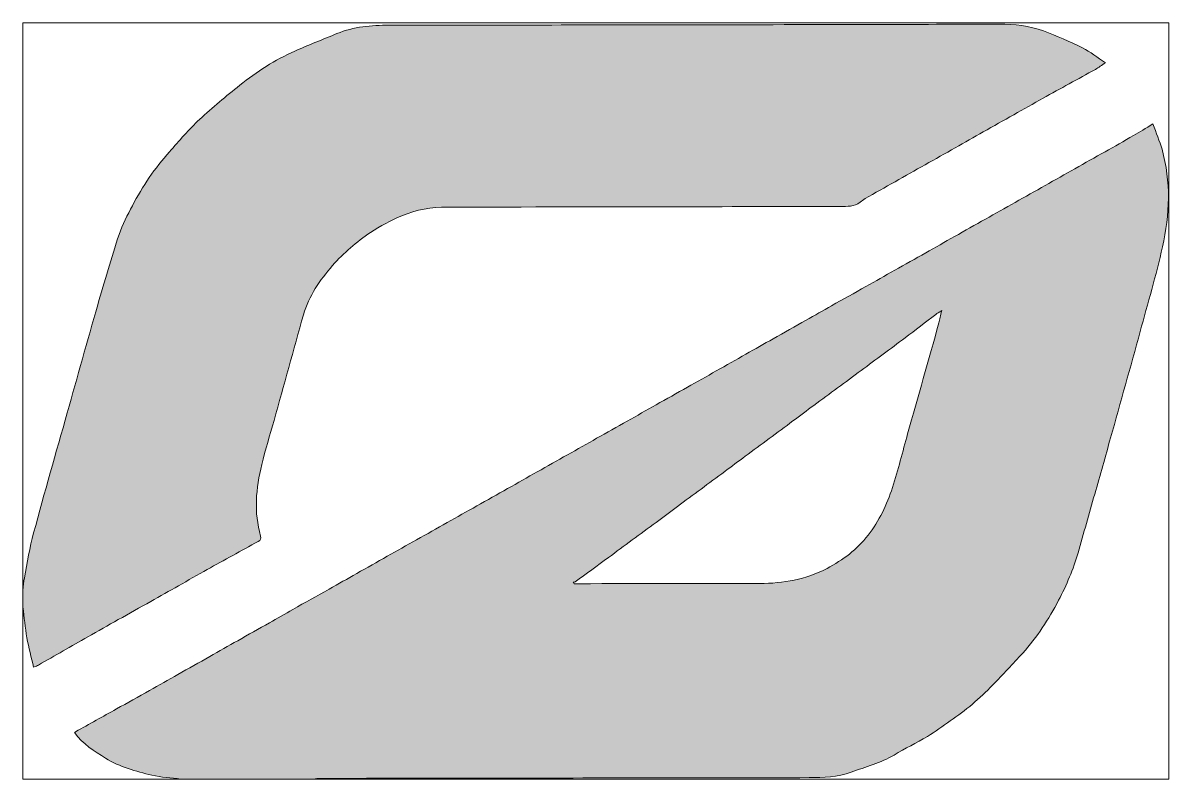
# Model space of a CAD drawing. Header units: inches. Extents: x 102 to 1004, y 261 to 855.
import ezdxf

# ---------------------------------------------------------------- set-up
doc = ezdxf.new("R2010")
doc.units = ezdxf.units.IN
doc.header["$MEASUREMENT"] = 0
doc.layers.add('Layer 1', color=7, linetype='Continuous')

# ---------------------------------------------------------------- blocks, each defined once
blk = doc.blocks.new('block 3')
at = {"layer": 'Layer 1', "true_color": 0xffffff}
h = blk.add_hatch(color=7, dxfattribs=at)
h.dxf.hatch_style = 2
edge = h.paths.add_edge_path()
edge.add_spline(control_points=[(101.66, 409.36), (102.01, 412.63), (102.13, 415.94), (102.76, 419.15), (105.06, 430.94), (106.93, 442.85), (110.05, 454.43), (118.56, 485.94), (127.61, 517.31), (136.46, 548.73), (144.41, 576.96), (152.27, 605.23), (160.39, 633.42), (165.72, 651.93), (171.12, 670.43), (177.16, 688.71), (179.76, 696.57), (183.78, 704.01), (187.65, 711.38), (195.66, 726.62), (205.33, 740.8), (216.76, 753.69), (224.45, 762.38), (232.05, 771.23), (240.49, 779.15), (250.55, 788.59), (261.3, 797.31), (272.05, 805.96), (285.35, 816.65), (299.68, 825.84), (315.29, 832.81), (326.22, 837.69), (337.39, 842.01), (348.45, 846.58), (361.62, 852.02), (375.48, 853.11), (389.52, 853.13), (469.66, 853.24), (549.81, 853.36), (629.95, 853.48), (676.66, 853.55), (723.38, 853.6), (770.09, 853.71), (803.03, 853.78), (835.97, 853.92), (868.91, 854.04), (880.81, 854.09), (892.58, 852.68), (903.72, 848.61), (914.15, 844.81), (924.36, 840.25), (934.31, 835.31), (940.49, 832.24), (946.02, 827.85), (952.39, 823.68), (949.48, 821.73), (947.13, 819.91), (944.56, 818.49), (930.85, 810.88), (917.07, 803.4), (903.35, 795.82), (895.64, 791.56), (887.99, 787.18), (880.32, 782.85), (872.34, 778.35), (864.36, 773.84), (856.38, 769.33), (849.03, 765.19), (841.69, 761.04), (834.35, 756.89), (826.47, 752.45), (818.59, 748.01), (810.71, 743.57), (802.83, 739.13), (794.95, 734.68), (787.07, 730.25), (779.19, 725.81), (771.29, 721.4), (763.43, 716.92), (762.08, 716.15), (760.89, 715.08), (759.63, 714.14), (754.9, 710.62), (749.53, 710.74), (743.91, 710.75), (702.74, 710.83), (661.56, 710.6), (620.39, 710.53), (558.69, 710.43), (496.99, 710.36), (435.28, 710.31), (422.84, 710.3), (410.69, 708.32), (399.31, 703.42), (390.81, 699.76), (382.44, 695.43), (374.75, 690.29), (363.76, 682.97), (353.64, 674.34), (344.98, 664.32), (335.1, 652.87), (326.29, 640.64), (322.12, 625.75), (314.4, 598.1), (306.7, 570.44), (298.98, 542.78), (295.75, 531.19), (292.18, 519.68), (289.3, 508), (284.71, 489.42), (283.05, 470.69), (288.42, 451.91), (289.05, 449.73), (288.46, 448.68), (286.47, 447.61), (273.12, 440.38), (259.82, 433.03), (246.54, 425.66), (238.95, 421.45), (231.43, 417.13), (223.87, 412.86), (216.64, 408.77), (209.41, 404.67), (202.17, 400.6), (193.64, 395.8), (185.1, 391.04), (176.57, 386.25), (168.58, 381.76), (160.58, 377.28), (152.61, 372.75), (139.66, 365.38), (126.73, 357.97), (113.78, 350.6), (112.86, 350.07), (111.84, 349.7), (110.02, 348.87), (108.2, 356.83), (106.14, 364.39), (104.79, 372.07), (103.39, 380.01), (102.67, 388.07), (101.66, 396.08), (101.66, 400.51), (101.66, 404.93), (101.66, 409.36)], knot_values=[0, 0, 0, 0, 1, 1, 1, 2, 2, 2, 3, 3, 3, 4, 4, 4, 5, 5, 5, 6, 6, 6, 7, 7, 7, 8, 8, 8, 9, 9, 9, 10, 10, 10, 11, 11, 11, 12, 12, 12, 13, 13, 13, 14, 14, 14, 15, 15, 15, 16, 16, 16, 17, 17, 17, 18, 18, 18, 19, 19, 19, 20, 20, 20, 21, 21, 21, 22, 22, 22, 23, 23, 23, 24, 24, 24, 25, 25, 25, 26, 26, 26, 27, 27, 27, 28, 28, 28, 29, 29, 29, 30, 30, 30, 31, 31, 31, 32, 32, 32, 33, 33, 33, 34, 34, 34, 35, 35, 35, 36, 36, 36, 37, 37, 37, 38, 38, 38, 39, 39, 39, 40, 40, 40, 41, 41, 41, 42, 42, 42, 43, 43, 43, 44, 44, 44, 45, 45, 45, 46, 46, 46, 47, 47, 47, 48, 48, 48, 48], degree=3, periodic=1)
h = blk.add_hatch(color=7, dxfattribs=at)
h.dxf.hatch_style = 2
edge = h.paths.add_edge_path()
edge.add_spline(control_points=[(225.59, 261.08), (218.07, 262.05), (210.4, 262.39), (203.06, 264.14), (190.44, 267.14), (177.69, 270.43), (166.64, 277.43), (157.84, 283.01), (148.55, 288.31), (142.27, 297.56), (142.41, 297.68), (142.69, 298.05), (143.06, 298.25), (153.75, 304.21), (164.46, 310.15), (175.15, 316.11), (183.81, 320.93), (192.46, 325.77), (201.11, 330.63), (208.57, 334.82), (216, 339.06), (223.45, 343.26), (231.76, 347.94), (240.09, 352.59), (248.4, 357.27), (255.75, 361.41), (263.07, 365.6), (270.42, 369.74), (278.73, 374.42), (287.07, 379.05), (295.37, 383.75), (301.53, 387.23), (307.63, 390.82), (313.8, 394.3), (323.29, 399.64), (332.82, 404.89), (342.31, 410.23), (349.56, 414.29), (356.76, 418.43), (364, 422.52), (371.99, 427.03), (379.99, 431.52), (387.99, 436.02), (395.66, 440.33), (403.33, 444.65), (410.99, 448.97), (418.98, 453.47), (426.97, 457.96), (434.96, 462.46), (442.74, 466.83), (450.51, 471.2), (458.29, 475.58), (466.38, 480.13), (474.48, 484.68), (482.58, 489.24), (490.35, 493.62), (498.11, 498.01), (505.89, 502.39), (513.77, 506.83), (521.66, 511.25), (529.54, 515.69), (537.21, 520.02), (544.86, 524.37), (552.53, 528.69), (560.52, 533.19), (568.52, 537.68), (576.52, 542.18), (584.09, 546.44), (591.65, 550.71), (599.22, 554.97), (607.42, 559.59), (615.63, 564.21), (623.83, 568.83), (631.4, 573.09), (638.97, 577.33), (646.53, 581.6), (654.3, 585.98), (662.07, 590.37), (669.84, 594.76), (676.97, 598.8), (684.08, 602.85), (691.21, 606.87), (699.85, 611.73), (708.51, 616.55), (717.14, 621.42), (723.84, 625.2), (730.51, 629.04), (737.21, 632.82), (746.17, 637.86), (755.14, 642.86), (764.1, 647.89), (771.67, 652.14), (779.22, 656.42), (786.78, 660.68), (794.88, 665.24), (803, 669.77), (811.1, 674.34), (818.66, 678.6), (826.21, 682.91), (833.77, 687.18), (841.86, 691.75), (849.97, 696.28), (858.07, 700.84), (865.85, 705.21), (873.63, 709.6), (881.4, 713.98), (889.29, 718.42), (897.18, 722.85), (905.06, 727.29), (912.84, 731.68), (920.62, 736.06), (928.4, 740.46), (936.29, 744.91), (944.17, 749.37), (952.05, 753.82), (959.51, 758.03), (967.01, 762.16), (974.43, 766.44), (979.27, 769.22), (983.99, 772.21), (989.66, 775.64), (992.27, 768.49), (995.04, 762.22), (996.85, 755.69), (1003.94, 730.22), (1003.03, 704.48), (997.24, 679.05), (992.14, 656.69), (985.72, 634.63), (979.67, 612.49), (972.06, 584.68), (964.24, 556.93), (956.47, 529.16), (952.34, 514.39), (948.13, 499.64), (943.94, 484.89), (939.59, 469.53), (935.28, 454.17), (930.84, 438.84), (927.07, 425.84), (921.89, 413.43), (915.56, 401.45), (907.69, 386.55), (898.63, 372.46), (887.34, 359.93), (879.65, 351.4), (871.74, 343.05), (863.74, 334.8), (853.58, 324.32), (842.43, 314.97), (830.43, 306.66), (824.5, 302.55), (818.68, 298.25), (812.5, 294.57), (803.89, 289.45), (794.87, 285.04), (786.25, 279.94), (775.68, 273.69), (763.96, 270.6), (752.56, 266.51), (741.78, 262.63), (730.82, 262.16), (719.66, 262.15), (640.49, 262.04), (561.33, 261.92), (482.17, 261.8), (432.99, 261.73), (383.82, 261.66), (334.65, 261.56), (333.21, 261.55), (331.78, 261.25), (330.34, 261.08), (295.43, 261.08), (260.51, 261.08), (225.59, 261.08)], knot_values=[0, 0, 0, 0, 1, 1, 1, 2, 2, 2, 3, 3, 3, 4, 4, 4, 5, 5, 5, 6, 6, 6, 7, 7, 7, 8, 8, 8, 9, 9, 9, 10, 10, 10, 11, 11, 11, 12, 12, 12, 13, 13, 13, 14, 14, 14, 15, 15, 15, 16, 16, 16, 17, 17, 17, 18, 18, 18, 19, 19, 19, 20, 20, 20, 21, 21, 21, 22, 22, 22, 23, 23, 23, 24, 24, 24, 25, 25, 25, 26, 26, 26, 27, 27, 27, 28, 28, 28, 29, 29, 29, 30, 30, 30, 31, 31, 31, 32, 32, 32, 33, 33, 33, 34, 34, 34, 35, 35, 35, 36, 36, 36, 37, 37, 37, 38, 38, 38, 39, 39, 39, 40, 40, 40, 41, 41, 41, 42, 42, 42, 43, 43, 43, 44, 44, 44, 45, 45, 45, 46, 46, 46, 47, 47, 47, 48, 48, 48, 49, 49, 49, 50, 50, 50, 51, 51, 51, 52, 52, 52, 53, 53, 53, 54, 54, 54, 55, 55, 55, 56, 56, 56, 57, 57, 57, 58, 58, 58, 58], degree=3, periodic=1)
edge = h.paths.add_edge_path()
edge.add_spline(control_points=[(823.69, 628.99), (821.49, 627.54), (820.23, 626.82), (819.08, 625.95), (811.01, 619.84), (803.01, 613.65), (794.91, 607.59), (783.46, 599.02), (771.96, 590.51), (760.45, 582.01), (748.06, 572.85), (735.64, 563.74), (723.24, 554.58), (717.74, 550.52), (712.3, 546.37), (706.8, 542.3), (694.32, 533.06), (681.82, 523.85), (669.33, 514.62), (663.93, 510.62), (658.55, 506.59), (653.15, 502.59), (640.77, 493.43), (628.38, 484.28), (616, 475.12), (610.4, 470.98), (604.81, 466.82), (599.2, 462.68), (586.72, 453.46), (574.24, 444.22), (561.73, 435.02), (553.05, 428.64), (544.32, 422.33), (535.58, 416.02), (535.2, 415.74), (534.58, 415.79), (534.07, 415.68), (534.34, 415.29), (534.61, 414.89), (534.88, 414.5), (536.18, 414.5), (537.48, 414.5), (538.78, 414.5), (586.1, 414.58), (633.41, 414.69), (680.73, 414.71), (699.24, 414.72), (716.91, 417.65), (733.56, 426.53), (746.1, 433.21), (757.08, 441.28), (765.83, 452.56), (774.63, 463.88), (780.7, 476.55), (784.99, 490.03), (789.41, 503.94), (792.97, 518.13), (796.94, 532.18), (805.13, 561.23), (813.34, 590.27), (821.51, 619.33), (822.3, 622.13), (822.8, 625.02), (823.69, 628.99)], knot_values=[0, 0, 0, 0, 1, 1, 1, 2, 2, 2, 3, 3, 3, 4, 4, 4, 5, 5, 5, 6, 6, 6, 7, 7, 7, 8, 8, 8, 9, 9, 9, 10, 10, 10, 11, 11, 11, 12, 12, 12, 13, 13, 13, 14, 14, 14, 15, 15, 15, 16, 16, 16, 17, 17, 17, 18, 18, 18, 19, 19, 19, 20, 20, 20, 21, 21, 21, 21], degree=3, periodic=1)
at = {"layer": 'Layer 1', "lineweight": 0}
for points, knots in [([(101.66, 409.36), (101.66, 557.86), (101.66, 706.37), (101.66, 854.9), (401.84, 854.9), (702.02, 854.9), (1002.3, 854.9), (1002.3, 657.07), (1002.3, 459.22), (1002.3, 261.08), (778.38, 261.08), (554.36, 261.08), (330.34, 261.08), (331.78, 261.25), (333.21, 261.55), (334.65, 261.56), (383.82, 261.66), (432.99, 261.73), (482.17, 261.8), (561.33, 261.92), (640.49, 262.04), (719.66, 262.15), (730.82, 262.16), (741.78, 262.63), (752.56, 266.51), (763.96, 270.6), (775.68, 273.69), (786.25, 279.94), (794.87, 285.04), (803.89, 289.45), (812.5, 294.57), (818.68, 298.25), (824.5, 302.55), (830.43, 306.66), (842.43, 314.97), (853.58, 324.32), (863.74, 334.8), (871.74, 343.05), (879.65, 351.4), (887.34, 359.93), (898.63, 372.46), (907.69, 386.55), (915.56, 401.45), (921.89, 413.43), (927.07, 425.84), (930.84, 438.84), (935.28, 454.17), (939.59, 469.53), (943.94, 484.89), (948.13, 499.64), (952.34, 514.39), (956.47, 529.16), (964.24, 556.93), (972.06, 584.68), (979.67, 612.49), (985.72, 634.63), (992.14, 656.69), (997.24, 679.05), (1003.03, 704.48), (1003.94, 730.22), (996.85, 755.69), (995.04, 762.22), (992.27, 768.49), (989.66, 775.64), (983.99, 772.21), (979.27, 769.22), (974.43, 766.44), (967.01, 762.16), (959.51, 758.03), (952.05, 753.82), (944.17, 749.37), (936.29, 744.91), (928.4, 740.46), (920.62, 736.06), (912.84, 731.68), (905.06, 727.29), (897.18, 722.85), (889.29, 718.42), (881.4, 713.98), (873.63, 709.6), (865.85, 705.21), (858.07, 700.84), (849.97, 696.28), (841.86, 691.75), (833.77, 687.18), (826.21, 682.91), (818.66, 678.6), (811.1, 674.34), (803, 669.77), (794.88, 665.24), (786.78, 660.68), (779.22, 656.42), (771.67, 652.14), (764.1, 647.89), (755.14, 642.86), (746.17, 637.86), (737.21, 632.82), (730.51, 629.04), (723.84, 625.2), (717.14, 621.42), (708.51, 616.55), (699.85, 611.73), (691.21, 606.87), (684.08, 602.85), (676.97, 598.8), (669.84, 594.76), (662.07, 590.37), (654.3, 585.98), (646.53, 581.6), (638.97, 577.33), (631.4, 573.09), (623.83, 568.83), (615.63, 564.21), (607.42, 559.59), (599.22, 554.97), (591.65, 550.71), (584.09, 546.44), (576.52, 542.18), (568.52, 537.68), (560.52, 533.19), (552.53, 528.69), (544.86, 524.37), (537.21, 520.02), (529.54, 515.69), (521.66, 511.25), (513.77, 506.83), (505.89, 502.39), (498.11, 498.01), (490.35, 493.62), (482.58, 489.24), (474.48, 484.68), (466.38, 480.13), (458.29, 475.58), (450.51, 471.2), (442.74, 466.83), (434.96, 462.46), (426.97, 457.96), (418.98, 453.47), (410.99, 448.97), (403.33, 444.65), (395.66, 440.33), (387.99, 436.02), (379.99, 431.52), (371.99, 427.03), (364, 422.52), (356.76, 418.43), (349.56, 414.29), (342.31, 410.23), (332.82, 404.89), (323.29, 399.64), (313.8, 394.3), (307.63, 390.82), (301.53, 387.23), (295.37, 383.75), (287.07, 379.05), (278.73, 374.42), (270.42, 369.74), (263.07, 365.6), (255.75, 361.41), (248.4, 357.27), (240.09, 352.59), (231.76, 347.94), (223.45, 343.26), (216, 339.06), (208.57, 334.82), (201.11, 330.63), (192.46, 325.77), (183.81, 320.93), (175.15, 316.11), (164.46, 310.15), (153.75, 304.21), (143.06, 298.25), (142.69, 298.05), (142.41, 297.68), (142.27, 297.56), (148.55, 288.31), (157.84, 283.01), (166.64, 277.43), (177.69, 270.43), (190.44, 267.14), (203.06, 264.14), (210.4, 262.39), (218.07, 262.05), (225.59, 261.08), (184.28, 261.08), (142.97, 261.08), (101.66, 261.08), (101.66, 306.08), (101.66, 351.08), (101.66, 396.08), (102.67, 388.07), (103.39, 380.01), (104.79, 372.07), (106.14, 364.39), (108.2, 356.83), (110.02, 348.87), (111.84, 349.7), (112.86, 350.07), (113.78, 350.6), (126.73, 357.97), (139.66, 365.38), (152.61, 372.75), (160.58, 377.28), (168.58, 381.76), (176.57, 386.25), (185.1, 391.04), (193.64, 395.8), (202.17, 400.6), (209.41, 404.67), (216.64, 408.77), (223.87, 412.86), (231.43, 417.13), (238.95, 421.45), (246.54, 425.66), (259.82, 433.03), (273.12, 440.38), (286.47, 447.61), (288.46, 448.68), (289.05, 449.73), (288.42, 451.91), (283.05, 470.69), (284.71, 489.42), (289.3, 508), (292.18, 519.68), (295.75, 531.19), (298.98, 542.78), (306.7, 570.44), (314.4, 598.1), (322.12, 625.75), (326.29, 640.64), (335.1, 652.87), (344.98, 664.32), (353.64, 674.34), (363.76, 682.97), (374.75, 690.29), (382.44, 695.43), (390.81, 699.76), (399.31, 703.42), (410.69, 708.32), (422.84, 710.3), (435.28, 710.31), (496.99, 710.36), (558.69, 710.43), (620.39, 710.53), (661.56, 710.6), (702.74, 710.83), (743.91, 710.75), (749.53, 710.74), (754.9, 710.62), (759.63, 714.14), (760.89, 715.08), (762.08, 716.15), (763.43, 716.92), (771.29, 721.4), (779.19, 725.81), (787.07, 730.25), (794.95, 734.68), (802.83, 739.13), (810.71, 743.57), (818.59, 748.01), (826.47, 752.45), (834.35, 756.89), (841.69, 761.04), (849.03, 765.19), (856.38, 769.33), (864.36, 773.84), (872.34, 778.35), (880.32, 782.85), (887.99, 787.18), (895.64, 791.56), (903.35, 795.82), (917.07, 803.4), (930.85, 810.88), (944.56, 818.49), (947.13, 819.91), (949.48, 821.73), (952.39, 823.68), (946.02, 827.85), (940.49, 832.24), (934.31, 835.31), (924.36, 840.25), (914.15, 844.81), (903.72, 848.61), (892.58, 852.68), (880.81, 854.09), (868.91, 854.04), (835.97, 853.92), (803.03, 853.78), (770.09, 853.71), (723.38, 853.6), (676.66, 853.55), (629.95, 853.48), (549.81, 853.36), (469.66, 853.24), (389.52, 853.13), (375.48, 853.11), (361.62, 852.02), (348.45, 846.58), (337.39, 842.01), (326.22, 837.69), (315.29, 832.81), (299.68, 825.84), (285.35, 816.65), (272.05, 805.96), (261.3, 797.31), (250.55, 788.59), (240.49, 779.15), (232.05, 771.23), (224.45, 762.38), (216.76, 753.69), (205.33, 740.8), (195.66, 726.62), (187.65, 711.38), (183.78, 704.01), (179.76, 696.57), (177.16, 688.71), (171.12, 670.43), (165.72, 651.93), (160.39, 633.42), (152.27, 605.23), (144.41, 576.96), (136.46, 548.73), (127.61, 517.31), (118.56, 485.94), (110.05, 454.43), (106.93, 442.85), (105.06, 430.94), (102.76, 419.15), (102.13, 415.94), (102.01, 412.63), (101.66, 409.36)], [0, 0, 0, 0, 1, 1, 1, 2, 2, 2, 3, 3, 3, 4, 4, 4, 5, 5, 5, 6, 6, 6, 7, 7, 7, 8, 8, 8, 9, 9, 9, 10, 10, 10, 11, 11, 11, 12, 12, 12, 13, 13, 13, 14, 14, 14, 15, 15, 15, 16, 16, 16, 17, 17, 17, 18, 18, 18, 19, 19, 19, 20, 20, 20, 21, 21, 21, 22, 22, 22, 23, 23, 23, 24, 24, 24, 25, 25, 25, 26, 26, 26, 27, 27, 27, 28, 28, 28, 29, 29, 29, 30, 30, 30, 31, 31, 31, 32, 32, 32, 33, 33, 33, 34, 34, 34, 35, 35, 35, 36, 36, 36, 37, 37, 37, 38, 38, 38, 39, 39, 39, 40, 40, 40, 41, 41, 41, 42, 42, 42, 43, 43, 43, 44, 44, 44, 45, 45, 45, 46, 46, 46, 47, 47, 47, 48, 48, 48, 49, 49, 49, 50, 50, 50, 51, 51, 51, 52, 52, 52, 53, 53, 53, 54, 54, 54, 55, 55, 55, 56, 56, 56, 57, 57, 57, 58, 58, 58, 59, 59, 59, 60, 60, 60, 61, 61, 61, 62, 62, 62, 63, 63, 63, 64, 64, 64, 65, 65, 65, 66, 66, 66, 67, 67, 67, 68, 68, 68, 69, 69, 69, 70, 70, 70, 71, 71, 71, 72, 72, 72, 73, 73, 73, 74, 74, 74, 75, 75, 75, 76, 76, 76, 77, 77, 77, 78, 78, 78, 79, 79, 79, 80, 80, 80, 81, 81, 81, 82, 82, 82, 83, 83, 83, 84, 84, 84, 85, 85, 85, 86, 86, 86, 87, 87, 87, 88, 88, 88, 89, 89, 89, 90, 90, 90, 91, 91, 91, 92, 92, 92, 93, 93, 93, 94, 94, 94, 95, 95, 95, 96, 96, 96, 97, 97, 97, 98, 98, 98, 99, 99, 99, 100, 100, 100, 101, 101, 101, 102, 102, 102, 103, 103, 103, 104, 104, 104, 105, 105, 105, 106, 106, 106, 107, 107, 107, 108, 108, 108, 109, 109, 109, 110, 110, 110, 110]), ([(101.66, 409.36), (102.01, 412.63), (102.13, 415.94), (102.76, 419.15), (105.06, 430.94), (106.93, 442.85), (110.05, 454.43), (118.56, 485.94), (127.61, 517.31), (136.46, 548.73), (144.41, 576.96), (152.27, 605.23), (160.39, 633.42), (165.72, 651.93), (171.12, 670.43), (177.16, 688.71), (179.76, 696.57), (183.78, 704.01), (187.65, 711.38), (195.66, 726.62), (205.33, 740.8), (216.76, 753.69), (224.45, 762.38), (232.05, 771.23), (240.49, 779.15), (250.55, 788.59), (261.3, 797.31), (272.05, 805.96), (285.35, 816.65), (299.68, 825.84), (315.29, 832.81), (326.22, 837.69), (337.39, 842.01), (348.45, 846.58), (361.62, 852.02), (375.48, 853.11), (389.52, 853.13), (469.66, 853.24), (549.81, 853.36), (629.95, 853.48), (676.66, 853.55), (723.38, 853.6), (770.09, 853.71), (803.03, 853.78), (835.97, 853.92), (868.91, 854.04), (880.81, 854.09), (892.58, 852.68), (903.72, 848.61), (914.15, 844.81), (924.36, 840.25), (934.31, 835.31), (940.49, 832.24), (946.02, 827.85), (952.39, 823.68), (949.48, 821.73), (947.13, 819.91), (944.56, 818.49), (930.85, 810.88), (917.07, 803.4), (903.35, 795.82), (895.64, 791.56), (887.99, 787.18), (880.32, 782.85), (872.34, 778.35), (864.36, 773.84), (856.38, 769.33), (849.03, 765.19), (841.69, 761.04), (834.35, 756.89), (826.47, 752.45), (818.59, 748.01), (810.71, 743.57), (802.83, 739.13), (794.95, 734.68), (787.07, 730.25), (779.19, 725.81), (771.29, 721.4), (763.43, 716.92), (762.08, 716.15), (760.89, 715.08), (759.63, 714.14), (754.9, 710.62), (749.53, 710.74), (743.91, 710.75), (702.74, 710.83), (661.56, 710.6), (620.39, 710.53), (558.69, 710.43), (496.99, 710.36), (435.28, 710.31), (422.84, 710.3), (410.69, 708.32), (399.31, 703.42), (390.81, 699.76), (382.44, 695.43), (374.75, 690.29), (363.76, 682.97), (353.64, 674.34), (344.98, 664.32), (335.1, 652.87), (326.29, 640.64), (322.12, 625.75), (314.4, 598.1), (306.7, 570.44), (298.98, 542.78), (295.75, 531.19), (292.18, 519.68), (289.3, 508), (284.71, 489.42), (283.05, 470.69), (288.42, 451.91), (289.05, 449.73), (288.46, 448.68), (286.47, 447.61), (273.12, 440.38), (259.82, 433.03), (246.54, 425.66), (238.95, 421.45), (231.43, 417.13), (223.87, 412.86), (216.64, 408.77), (209.41, 404.67), (202.17, 400.6), (193.64, 395.8), (185.1, 391.04), (176.57, 386.25), (168.58, 381.76), (160.58, 377.28), (152.61, 372.75), (139.66, 365.38), (126.73, 357.97), (113.78, 350.6), (112.86, 350.07), (111.84, 349.7), (110.02, 348.87), (108.2, 356.83), (106.14, 364.39), (104.79, 372.07), (103.39, 380.01), (102.67, 388.07), (101.66, 396.08), (101.66, 400.51), (101.66, 404.93), (101.66, 409.36)], [0, 0, 0, 0, 1, 1, 1, 2, 2, 2, 3, 3, 3, 4, 4, 4, 5, 5, 5, 6, 6, 6, 7, 7, 7, 8, 8, 8, 9, 9, 9, 10, 10, 10, 11, 11, 11, 12, 12, 12, 13, 13, 13, 14, 14, 14, 15, 15, 15, 16, 16, 16, 17, 17, 17, 18, 18, 18, 19, 19, 19, 20, 20, 20, 21, 21, 21, 22, 22, 22, 23, 23, 23, 24, 24, 24, 25, 25, 25, 26, 26, 26, 27, 27, 27, 28, 28, 28, 29, 29, 29, 30, 30, 30, 31, 31, 31, 32, 32, 32, 33, 33, 33, 34, 34, 34, 35, 35, 35, 36, 36, 36, 37, 37, 37, 38, 38, 38, 39, 39, 39, 40, 40, 40, 41, 41, 41, 42, 42, 42, 43, 43, 43, 44, 44, 44, 45, 45, 45, 46, 46, 46, 47, 47, 47, 48, 48, 48, 48]), ([(225.59, 261.08), (218.07, 262.05), (210.4, 262.39), (203.06, 264.14), (190.44, 267.14), (177.69, 270.43), (166.64, 277.43), (157.84, 283.01), (148.55, 288.31), (142.27, 297.56), (142.41, 297.68), (142.69, 298.05), (143.06, 298.25), (153.75, 304.21), (164.46, 310.15), (175.15, 316.11), (183.81, 320.93), (192.46, 325.77), (201.11, 330.63), (208.57, 334.82), (216, 339.06), (223.45, 343.26), (231.76, 347.94), (240.09, 352.59), (248.4, 357.27), (255.75, 361.41), (263.07, 365.6), (270.42, 369.74), (278.73, 374.42), (287.07, 379.05), (295.37, 383.75), (301.53, 387.23), (307.63, 390.82), (313.8, 394.3), (323.29, 399.64), (332.82, 404.89), (342.31, 410.23), (349.56, 414.29), (356.76, 418.43), (364, 422.52), (371.99, 427.03), (379.99, 431.52), (387.99, 436.02), (395.66, 440.33), (403.33, 444.65), (410.99, 448.97), (418.98, 453.47), (426.97, 457.96), (434.96, 462.46), (442.74, 466.83), (450.51, 471.2), (458.29, 475.58), (466.38, 480.13), (474.48, 484.68), (482.58, 489.24), (490.35, 493.62), (498.11, 498.01), (505.89, 502.39), (513.77, 506.83), (521.66, 511.25), (529.54, 515.69), (537.21, 520.02), (544.86, 524.37), (552.53, 528.69), (560.52, 533.19), (568.52, 537.68), (576.52, 542.18), (584.09, 546.44), (591.65, 550.71), (599.22, 554.97), (607.42, 559.59), (615.63, 564.21), (623.83, 568.83), (631.4, 573.09), (638.97, 577.33), (646.53, 581.6), (654.3, 585.98), (662.07, 590.37), (669.84, 594.76), (676.97, 598.8), (684.08, 602.85), (691.21, 606.87), (699.85, 611.73), (708.51, 616.55), (717.14, 621.42), (723.84, 625.2), (730.51, 629.04), (737.21, 632.82), (746.17, 637.86), (755.14, 642.86), (764.1, 647.89), (771.67, 652.14), (779.22, 656.42), (786.78, 660.68), (794.88, 665.24), (803, 669.77), (811.1, 674.34), (818.66, 678.6), (826.21, 682.91), (833.77, 687.18), (841.86, 691.75), (849.97, 696.28), (858.07, 700.84), (865.85, 705.21), (873.63, 709.6), (881.4, 713.98), (889.29, 718.42), (897.18, 722.85), (905.06, 727.29), (912.84, 731.68), (920.62, 736.06), (928.4, 740.46), (936.29, 744.91), (944.17, 749.37), (952.05, 753.82), (959.51, 758.03), (967.01, 762.16), (974.43, 766.44), (979.27, 769.22), (983.99, 772.21), (989.66, 775.64), (992.27, 768.49), (995.04, 762.22), (996.85, 755.69), (1003.94, 730.22), (1003.03, 704.48), (997.24, 679.05), (992.14, 656.69), (985.72, 634.63), (979.67, 612.49), (972.06, 584.68), (964.24, 556.93), (956.47, 529.16), (952.34, 514.39), (948.13, 499.64), (943.94, 484.89), (939.59, 469.53), (935.28, 454.17), (930.84, 438.84), (927.07, 425.84), (921.89, 413.43), (915.56, 401.45), (907.69, 386.55), (898.63, 372.46), (887.34, 359.93), (879.65, 351.4), (871.74, 343.05), (863.74, 334.8), (853.58, 324.32), (842.43, 314.97), (830.43, 306.66), (824.5, 302.55), (818.68, 298.25), (812.5, 294.57), (803.89, 289.45), (794.87, 285.04), (786.25, 279.94), (775.68, 273.69), (763.96, 270.6), (752.56, 266.51), (741.78, 262.63), (730.82, 262.16), (719.66, 262.15), (640.49, 262.04), (561.33, 261.92), (482.17, 261.8), (432.99, 261.73), (383.82, 261.66), (334.65, 261.56), (333.21, 261.55), (331.78, 261.25), (330.34, 261.08), (295.43, 261.08), (260.51, 261.08), (225.59, 261.08)], [0, 0, 0, 0, 1, 1, 1, 2, 2, 2, 3, 3, 3, 4, 4, 4, 5, 5, 5, 6, 6, 6, 7, 7, 7, 8, 8, 8, 9, 9, 9, 10, 10, 10, 11, 11, 11, 12, 12, 12, 13, 13, 13, 14, 14, 14, 15, 15, 15, 16, 16, 16, 17, 17, 17, 18, 18, 18, 19, 19, 19, 20, 20, 20, 21, 21, 21, 22, 22, 22, 23, 23, 23, 24, 24, 24, 25, 25, 25, 26, 26, 26, 27, 27, 27, 28, 28, 28, 29, 29, 29, 30, 30, 30, 31, 31, 31, 32, 32, 32, 33, 33, 33, 34, 34, 34, 35, 35, 35, 36, 36, 36, 37, 37, 37, 38, 38, 38, 39, 39, 39, 40, 40, 40, 41, 41, 41, 42, 42, 42, 43, 43, 43, 44, 44, 44, 45, 45, 45, 46, 46, 46, 47, 47, 47, 48, 48, 48, 49, 49, 49, 50, 50, 50, 51, 51, 51, 52, 52, 52, 53, 53, 53, 54, 54, 54, 55, 55, 55, 56, 56, 56, 57, 57, 57, 58, 58, 58, 58]), ([(823.69, 628.99), (821.49, 627.54), (820.23, 626.82), (819.08, 625.95), (811.01, 619.84), (803.01, 613.65), (794.91, 607.59), (783.46, 599.02), (771.96, 590.51), (760.45, 582.01), (748.06, 572.85), (735.64, 563.74), (723.24, 554.58), (717.74, 550.52), (712.3, 546.37), (706.8, 542.3), (694.32, 533.06), (681.82, 523.85), (669.33, 514.62), (663.93, 510.62), (658.55, 506.59), (653.15, 502.59), (640.77, 493.43), (628.38, 484.28), (616, 475.12), (610.4, 470.98), (604.81, 466.82), (599.2, 462.68), (586.72, 453.46), (574.24, 444.22), (561.73, 435.02), (553.05, 428.64), (544.32, 422.33), (535.58, 416.02), (535.2, 415.74), (534.58, 415.79), (534.07, 415.68), (534.34, 415.29), (534.61, 414.89), (534.88, 414.5), (536.18, 414.5), (537.48, 414.5), (538.78, 414.5), (586.1, 414.58), (633.41, 414.69), (680.73, 414.71), (699.24, 414.72), (716.91, 417.65), (733.56, 426.53), (746.1, 433.21), (757.08, 441.28), (765.83, 452.56), (774.63, 463.88), (780.7, 476.55), (784.99, 490.03), (789.41, 503.94), (792.97, 518.13), (796.94, 532.18), (805.13, 561.23), (813.34, 590.27), (821.51, 619.33), (822.3, 622.13), (822.8, 625.02), (823.69, 628.99)], [0, 0, 0, 0, 1, 1, 1, 2, 2, 2, 3, 3, 3, 4, 4, 4, 5, 5, 5, 6, 6, 6, 7, 7, 7, 8, 8, 8, 9, 9, 9, 10, 10, 10, 11, 11, 11, 12, 12, 12, 13, 13, 13, 14, 14, 14, 15, 15, 15, 16, 16, 16, 17, 17, 17, 18, 18, 18, 19, 19, 19, 20, 20, 20, 21, 21, 21, 21]), ([(823.69, 628.99), (822.8, 625.02), (822.3, 622.13), (821.51, 619.33), (813.34, 590.27), (805.13, 561.23), (796.94, 532.18), (792.97, 518.13), (789.41, 503.94), (784.99, 490.03), (780.7, 476.55), (774.63, 463.88), (765.83, 452.56), (757.08, 441.28), (746.1, 433.21), (733.56, 426.53), (716.91, 417.65), (699.24, 414.72), (680.73, 414.71), (633.41, 414.69), (586.1, 414.58), (538.78, 414.5), (537.48, 414.5), (536.18, 414.5), (534.88, 414.5), (534.61, 414.89), (534.34, 415.29), (534.07, 415.68), (534.58, 415.79), (535.2, 415.74), (535.58, 416.02), (544.32, 422.33), (553.05, 428.64), (561.73, 435.02), (574.24, 444.22), (586.72, 453.46), (599.2, 462.68), (604.81, 466.82), (610.4, 470.98), (616, 475.12), (628.38, 484.28), (640.77, 493.43), (653.15, 502.59), (658.55, 506.59), (663.93, 510.62), (669.33, 514.62), (681.82, 523.85), (694.32, 533.06), (706.8, 542.3), (712.3, 546.37), (717.74, 550.52), (723.24, 554.58), (735.64, 563.74), (748.06, 572.85), (760.45, 582.01), (771.96, 590.51), (783.46, 599.02), (794.91, 607.59), (803.01, 613.65), (811.01, 619.84), (819.08, 625.95), (820.23, 626.82), (821.49, 627.54), (823.69, 628.99)], [0, 0, 0, 0, 1, 1, 1, 2, 2, 2, 3, 3, 3, 4, 4, 4, 5, 5, 5, 6, 6, 6, 7, 7, 7, 8, 8, 8, 9, 9, 9, 10, 10, 10, 11, 11, 11, 12, 12, 12, 13, 13, 13, 14, 14, 14, 15, 15, 15, 16, 16, 16, 17, 17, 17, 18, 18, 18, 19, 19, 19, 20, 20, 20, 21, 21, 21, 21])]:
    blk.add_open_spline(points, degree=3, knots=knots, dxfattribs=at)
blk = doc.blocks.new('block 2')
at = {"layer": 'Layer 1'}
blk.add_blockref('block 3', (0, 0), dxfattribs=at)

msp = doc.modelspace()

# ---------------------------------------------------------------- block references
at = {"layer": 'Layer 1'}
msp.add_blockref('block 2', (0, 0), dxfattribs=at)

doc.saveas('drawing.dxf')
